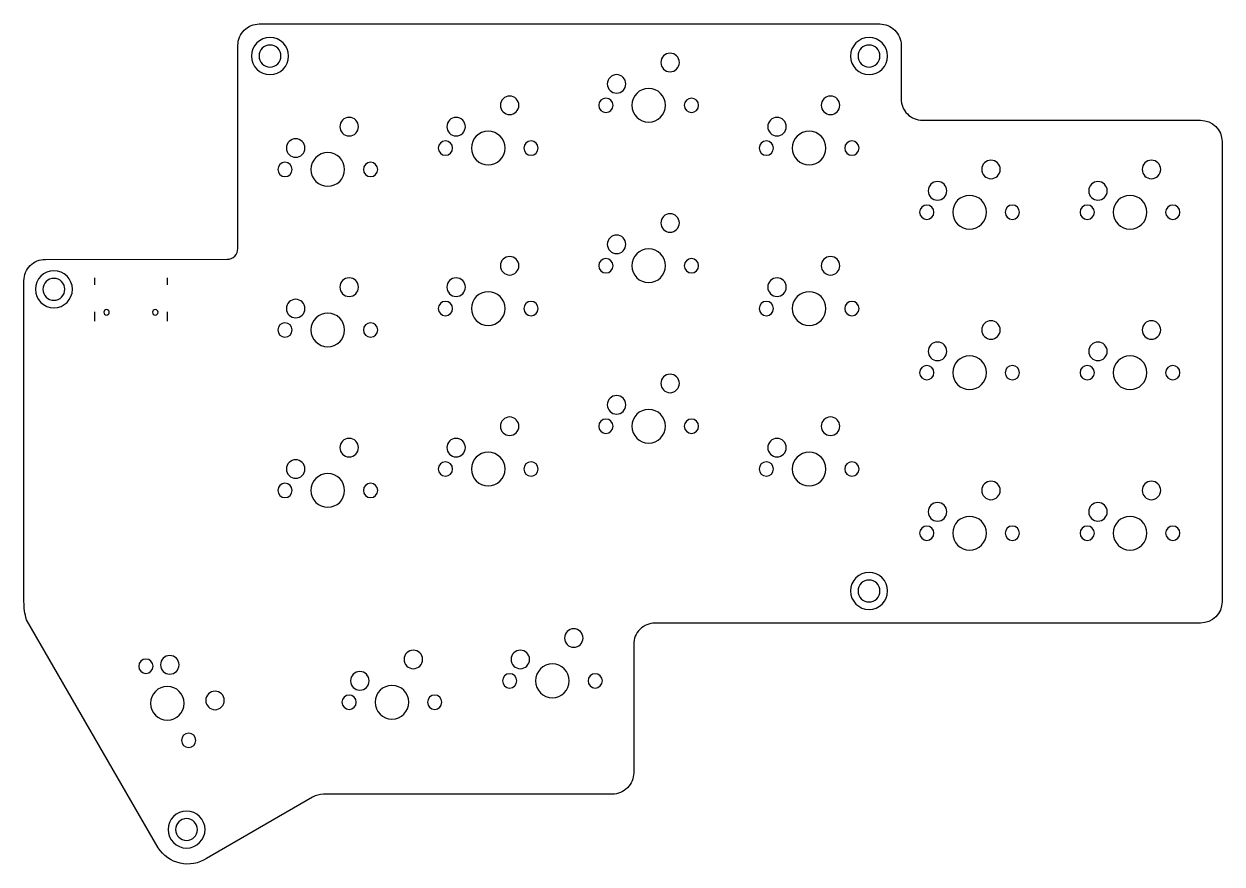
# Model space of a CAD drawing. Header units: inches. Extents: x 0.6 to 6.2, y -4.88 to -0.95.
import ezdxf

# ---------------------------------------------------------------- set-up
doc = ezdxf.new("R2010")
doc.units = ezdxf.units.IN
doc.layers.get('0').update_dxf_attribs({"linetype": 'CONTINUOUS'})

msp = doc.modelspace()

# ---------------------------------------------------------------- linework, layer by layer
for p, q in [((0.93, -2.1372), (0.93, -2.1687)), ((1.2702, -2.1372), (1.2702, -2.1687)), ((0.93, -2.2959), (0.93, -2.3392)), ((1.2702, -2.2959), (1.2702, -2.3392))]:
    msp.add_line(p, q)
msp.add_lwpolyline([(6.2008, -3.6505, -0.414213), (6.1008, -3.7505), (3.5504, -3.7505, 0.414214), (3.4504, -3.8505), (3.4504, -4.4498, -0.414225), (3.3504, -4.5499), (2.0002, -4.5506, 0.135932), (1.9488, -4.5648), (1.4532, -4.8506, -0.420773), (1.2282, -4.8006), (0.6122, -3.7348, -0.071401), (0.6001, -3.6505), (0.6001, -2.1503, -0.414214), (0.7001, -2.0503), (1.5498, -2.0499, 0.414214), (1.5998, -1.9999), (1.6002, -1.0501, -0.414214), (1.7002, -0.9501), (4.6006, -0.9501, -0.414214), (4.7006, -1.0501), (4.7006, -1.3002, 0.414214), (4.8006, -1.4002), (6.1008, -1.4002, -0.414212), (6.2008, -1.5002)], format="xyb", close=True)
at = {"extrusion": (0, 0, -1)}
for centre, radius in [((-1.7502, -1.1001), 0.0866), ((-1.7502, -1.1001), 0.0512), ((-4.5506, -1.1001), 0.0866), ((-4.5506, -1.1001), 0.0512), ((-3.6205, -1.1301), 0.0433), ((-3.3704, -1.2302), 0.0433), ((-2.8704, -1.3302), 0.0433), ((-3.5204, -1.3302), 0.0788), ((-4.3705, -1.3302), 0.0433), ((-3.3204, -1.3302), 0.0335), ((-3.7205, -1.3302), 0.0335), ((-2.1203, -1.4302), 0.0433), ((-2.6203, -1.4302), 0.0433), ((-4.1205, -1.4302), 0.0433), ((-2.7703, -1.5302), 0.0788), ((-4.2705, -1.5302), 0.0788), ((-1.8702, -1.5302), 0.0433), ((-2.5703, -1.5302), 0.0335), ((-2.9704, -1.5302), 0.0335), ((-4.0705, -1.5302), 0.0335), ((-4.4706, -1.5302), 0.0335), ((-2.0203, -1.6302), 0.0788), ((-1.8202, -1.6302), 0.0335), ((-2.2203, -1.6302), 0.0335), ((-5.1206, -1.6302), 0.0433), ((-5.8707, -1.6302), 0.0433), ((-4.8706, -1.7302), 0.0433), ((-5.6207, -1.7302), 0.0433), ((-5.0206, -1.8302), 0.0788), ((-5.7707, -1.8302), 0.0788), ((-3.6205, -1.8802), 0.0433), ((-4.8206, -1.8302), 0.0335), ((-5.2207, -1.8302), 0.0335), ((-5.5707, -1.8302), 0.0335), ((-5.9707, -1.8302), 0.0335), ((-3.3704, -1.9802), 0.0433), ((-3.5204, -2.0803), 0.0788), ((-2.8704, -2.0803), 0.0433), ((-3.3204, -2.0803), 0.0335), ((-3.7205, -2.0803), 0.0335), ((-4.3705, -2.0803), 0.0433), ((-0.7401, -2.1903), 0.0866), ((-0.7401, -2.1903), 0.0512), ((-2.1203, -2.1803), 0.0433), ((-2.6203, -2.1803), 0.0433), ((-4.1205, -2.1803), 0.0433), ((-1.8702, -2.2803), 0.0433), ((-2.7703, -2.2803), 0.0788), ((-4.2705, -2.2803), 0.0788), ((-0.9863, -2.2978), 0.0128), ((-1.2139, -2.2978), 0.0128), ((-2.5703, -2.2803), 0.0335), ((-2.9704, -2.2803), 0.0335), ((-4.0705, -2.2803), 0.0335), ((-4.4706, -2.2803), 0.0335), ((-1.8202, -2.3803), 0.0335), ((-2.0203, -2.3803), 0.0788), ((-2.2203, -2.3803), 0.0335), ((-5.1206, -2.3803), 0.0433), ((-5.8707, -2.3803), 0.0433), ((-4.8706, -2.4803), 0.0433), ((-5.6207, -2.4803), 0.0433), ((-5.0206, -2.5803), 0.0788), ((-5.7707, -2.5803), 0.0788), ((-4.8206, -2.5803), 0.0335), ((-5.2207, -2.5803), 0.0335), ((-5.5707, -2.5803), 0.0335), ((-5.9707, -2.5803), 0.0335), ((-3.6205, -2.6303), 0.0433), ((-3.3704, -2.7303), 0.0433), ((-2.8704, -2.8304), 0.0433), ((-3.3204, -2.8304), 0.0335), ((-3.5204, -2.8304), 0.0788), ((-3.7205, -2.8304), 0.0335), ((-4.3705, -2.8304), 0.0433), ((-2.1203, -2.9304), 0.0433), ((-2.6203, -2.9304), 0.0433), ((-4.1205, -2.9304), 0.0433), ((-2.7703, -3.0304), 0.0788), ((-4.2705, -3.0304), 0.0788), ((-1.8702, -3.0304), 0.0433), ((-2.5703, -3.0304), 0.0335), ((-2.9704, -3.0304), 0.0335), ((-4.0705, -3.0304), 0.0335), ((-4.4706, -3.0304), 0.0335), ((-2.0203, -3.1304), 0.0788), ((-1.8202, -3.1304), 0.0335), ((-2.2203, -3.1304), 0.0335), ((-5.1206, -3.1304), 0.0433), ((-5.8707, -3.1304), 0.0433), ((-4.8706, -3.2304), 0.0433), ((-5.6207, -3.2304), 0.0433), ((-4.8206, -3.3304), 0.0335), ((-5.0206, -3.3304), 0.0788), ((-5.2207, -3.3304), 0.0335), ((-5.5707, -3.3304), 0.0335), ((-5.7707, -3.3304), 0.0788), ((-5.9707, -3.3304), 0.0335), ((-4.5506, -3.6004), 0.0866), ((-4.5506, -3.6004), 0.0512), ((-3.1704, -3.8205), 0.0433), ((-1.1701, -3.9523), 0.0335), ((-1.2818, -3.9456), 0.0433), ((-2.4203, -3.9205), 0.0433), ((-2.9204, -3.9205), 0.0433), ((-3.0704, -4.0205), 0.0788), ((-2.1703, -4.0205), 0.0433), ((-2.8704, -4.0205), 0.0335), ((-3.2704, -4.0205), 0.0335), ((-1.2702, -4.1255), 0.0788), ((-1.4934, -4.1121), 0.0433), ((-2.1203, -4.1205), 0.0335), ((-2.3203, -4.1205), 0.0788), ((-2.5203, -4.1205), 0.0335), ((-1.3702, -4.2987), 0.0335), ((-1.3602, -4.7156), 0.0866), ((-1.3602, -4.7156), 0.0512)]:
    msp.add_circle(centre, radius, dxfattribs=at)

doc.saveas('drawing.dxf')
